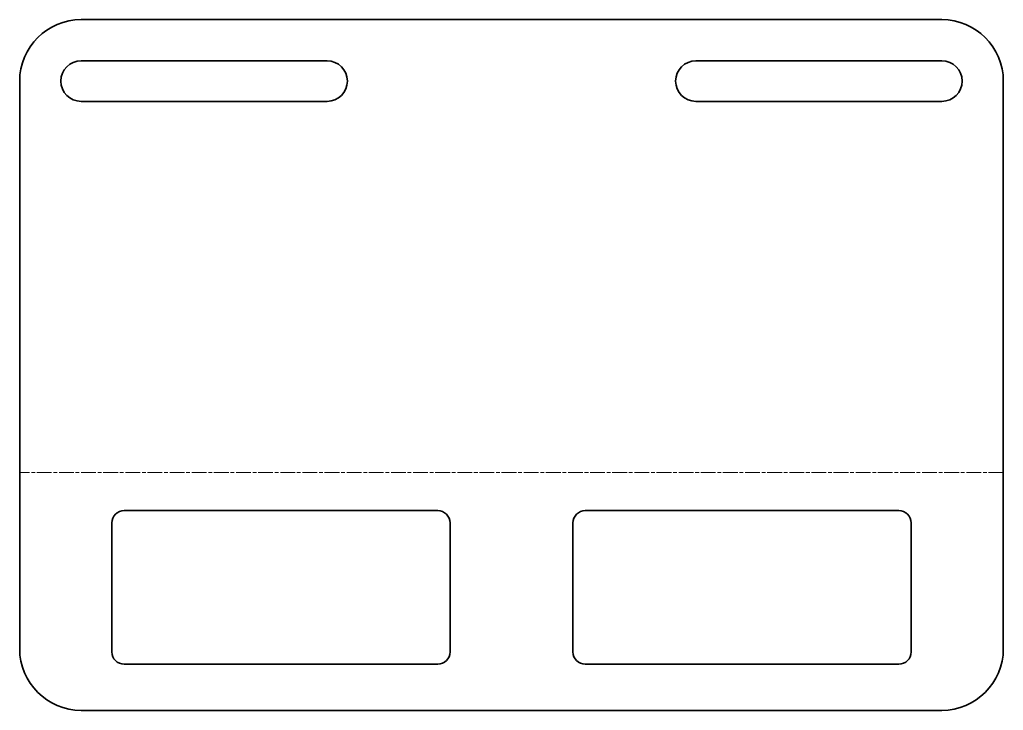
# Model space of a CAD drawing. Header units: millimetres. Extents: x 0 to 160, y 0 to 112.
import ezdxf

# ---------------------------------------------------------------- set-up
doc = ezdxf.new("R2010")
doc.units = ezdxf.units.MM
doc.linetypes.add('Chain', pattern=[13.68, 9.12, -1.14, 2.28, -1.14])
doc.layers.add('SIMUMAK Bend Centerline (ISO)', color=7, linetype='Chain', lineweight=9)
doc.layers.add('SIMUMAK Visible (ISO)', color=7, linetype='Continuous', lineweight=35)

# ---------------------------------------------------------------- blocks, each defined once
blk = doc.blocks.new('SIL-026-CLSS-01_Sheet_SIL-026-CLSS-01 (Desplegada)')
at = {"layer": 'SIMUMAK Bend Centerline (ISO)', "ltscale": 0.263158}
blk.add_line((80, -17.5), (-80, -17.5), dxfattribs=at)
at = {"layer": 'SIMUMAK Visible (ISO)'}
for p, q in [((-70, 56.2), (70, 56.2)), ((-70, 49.5), (-30, 49.5)), ((30, 49.5), (70, 49.5)), ((-80, 46.2), (-80, -46.2)), ((80, 46.2), (80, -46.2)), ((-30, 42.9), (-70, 42.9)), ((70, 42.9), (30, 42.9)), ((-63, -23.7), (-12, -23.7)), ((12, -23.7), (63, -23.7)), ((-65, -46.7), (-65, -25.7)), ((-10, -25.7), (-10, -46.7)), ((10, -46.7), (10, -25.7)), ((65, -25.7), (65, -46.7)), ((-12, -48.7), (-63, -48.7)), ((63, -48.7), (12, -48.7)), ((-70, -56.2), (70, -56.2))]:
    blk.add_line(p, q, dxfattribs=at)
at = {"layer": 'SIMUMAK Visible (ISO)', "extrusion": (0, 0, -1)}
for centre, radius, start, end in [((70, 46.2), 10, 0, 90), ((-70, 46.2), 10, 90, 180), ((70, 46.2), 3.3, 270, 90), ((30, 46.2), 3.3, 90, 270), ((-30, 46.2), 3.3, 270, 90), ((-70, 46.2), 3.3, 90, 270), ((70, -46.2), 10, 270, 0), ((-70, -46.2), 10, 180, 270)]:
    blk.add_arc(centre, radius, start, end, dxfattribs=at)
at = {"layer": 'SIMUMAK Visible (ISO)'}
for centre, start, end in [((-63, -25.7), 90, 180), ((-12, -25.7), 0, 90), ((12, -25.7), 90, 180), ((63, -25.7), 360, 90), ((-63, -46.7), 180, 270), ((-12, -46.7), 270, 0), ((12, -46.7), 180, 270), ((63, -46.7), 270, 0)]:
    blk.add_arc(centre, 2, start, end, dxfattribs=at)

msp = doc.modelspace()

# ---------------------------------------------------------------- block references
msp.add_blockref('SIL-026-CLSS-01_Sheet_SIL-026-CLSS-01 (Desplegada)', (80, 56.2))

doc.saveas('drawing.dxf')
